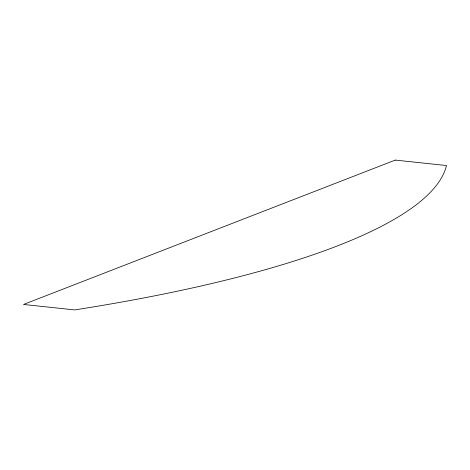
<?xml version="1.0" encoding="UTF-8"?>
<svg xmlns="http://www.w3.org/2000/svg" width="470" height="470" viewBox="0 0 470 470"><rect width="100%" height="100%" fill="white"/><g stroke="black" fill="none" stroke-linecap="round" stroke-linejoin="round"><path stroke-width="0.7" d="M395.264 160.094L23.5 304.466L74.736 309.906A750.931 165.088 -1.7 0 0 446.5 165.534L395.264 160.094"/></g></svg>
